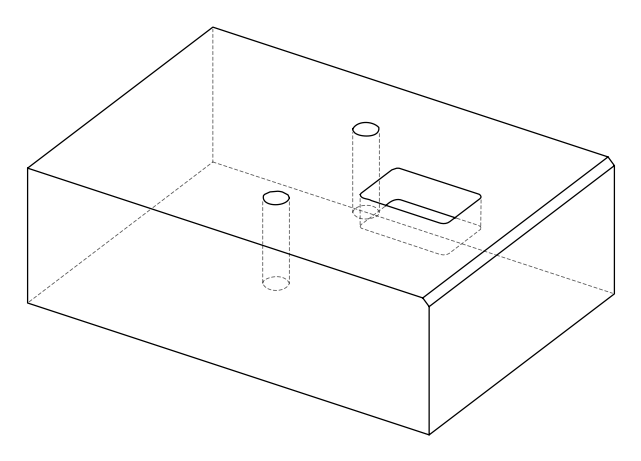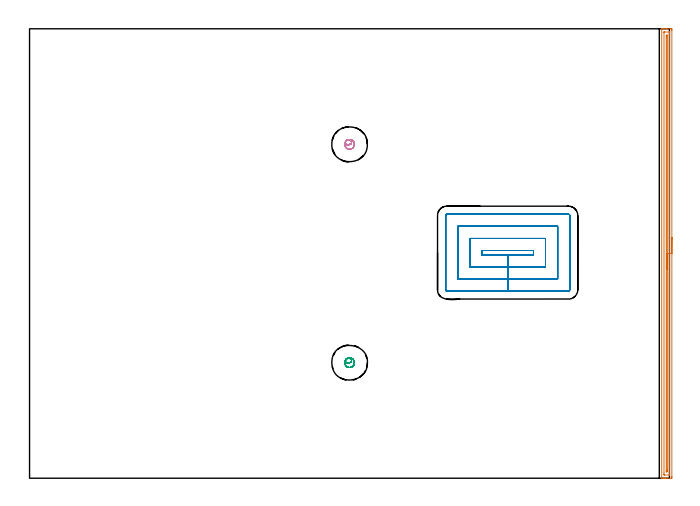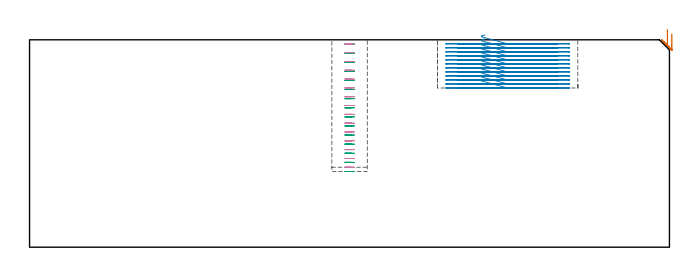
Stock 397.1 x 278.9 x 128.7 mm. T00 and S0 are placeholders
(PLAN: 4 operations, 2 tool changes, 27.3 min)
(1 AREA_MILL | FG_CHAMFER_SURFACE | UGT0205_001 | 6.86 min | 5535 mm3)
(2 MILL_RECTANGULAR_POCKET | POCKET_RECTANGULAR_STRAIGHT | NXT0201_013 | Follow Part, ap 2.5, ae 75% | 16.87 min | 149022 mm3)
(3 MILL_BLIND_HOLE_FROM_SOLID_MATERIAL | STEP1POCKET | NXT0201_012 | Spiral | 1.81 min | 31063 mm3)
(4 MILL_BLIND_HOLE_FROM_SOLID_MATERIAL_1 | STEP1POCKET_1 | NXT0201_012 | Spiral | 1.81 min | 30045 mm3)
(TOOL UGT0205_001 | Chamfer Mill 20 x 3 x 45 deg. | D20 FL50 Z2)
(TOOL NXT0201_013 | ENDMILL 10mm | D10 FL30 Z4)
(TOOL NXT0201_012 | ENDMILL 16mm [2P460-1600-NA 1630] | D16 FL38 Z6)
(OP 1 AREA_MILL)
G17 G21 G94 G90
T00 M6
G54
G17 G0 G90 X398.6 Y149.45 S1061 M3
G43 Z138.7 H0
Z132.4
G94 G1 Y149.412 Z131.528 F250.
Y149.298 Z130.664
Y149.109 Z129.812
Y148.847 Z128.98
Y148.513 Z128.174
Y148.11 Z127.4
Y147.642 Z126.664
Y147.11 Z125.972
Y146.521 Z125.329
Y145.878 Z124.74
Y145.186 Z124.208
Y144.45 Z123.74
Y143.676 Z123.337
Y142.87 Z123.003
Y142.038 Z122.741
Y141.186 Z122.552
Y140.322 Z122.438
Y139.45 Z122.4
Y1.003
X398.599 Y0.611 Z122.401
X398.594 Y0.116 Z122.403
X398.591 Y0.009 Z122.405
X398.104 Y0. Z122.892
X395.45 Z125.544
X394.892 Z126.105
X394.565 Z126.431
X394.007 Z126.989
X393.681 Z127.314
X393.028 Z127.971
X392.666 Z128.333
X392.32 Z128.671
X392.303 Y0.008 Z128.688
X392.3 Y0.165 Z128.7
Y278.735
X392.303 Y278.868 Z128.689
X392.317 Y278.876 Z128.675
X392.358 Y278.89 Z128.635
X392.666 Y278.9 Z128.333
X393.028 Z127.971
X393.681 Z127.314
X394.892 Z126.105
X395.45 Z125.544
X397.825 Z123.172
X398.104 Y278.897 Z122.892
X398.591 Y278.891 Z122.405
X398.594 Y278.784 Z122.403
X398.599 Y278.289 Z122.401
X398.6 Y277.788 Z122.4
Y139.45
X397.186 Z123.814
X397.185 Y2.182 Z123.815
X397.183 Y2.075 Z123.817
X397.179 Y2.025 Z123.821
X397.17 Y2.01 Z123.83
X397.121 Y2.006 Z123.879
X396.727 Y2. Z124.273
X394.073 Y2.001 Z126.927
X393.837 Y2.005 Z127.163
X393.733 Y2.01 Z127.267
X393.715 Y2.362 Z127.285
Y2.397
X393.714 Y3.256 Z127.286
X393.715 Y276.718 Z127.285
X393.717 Y276.825 Z127.283
X393.721 Y276.875 Z127.279
X393.73 Y276.89 Z127.27
X393.779 Y276.893 Z127.221
X394.173 Y276.899 Z126.827
X396.827 Z124.173
X397.063 Y276.895 Z123.937
X397.167 Y276.89 Z123.833
X397.185 Y276.538 Z123.815
Y276.503
X397.186 Y275.644 Z123.814
Y139.45
X395.772 Z125.228
X395.771 Y5.075 Z125.229
X395.77 Y4.752 Z125.23
X395.766 Y4.182 Z125.234
X395.765 Y4.029 Z125.235
X395.622 Y4.009 Z125.378
X395.45 Y4.004 Z125.55
X395.269 Y4.003 Z125.731
X395.149 Y4.007 Z125.851
X395.134 Y4.01 Z125.866
X395.132 Y4.014 Z125.868
X395.13 Y4.035 Z125.87
X395.128 Y4.507 Z125.872
X395.129 Y273.825 Z125.871
Y274.148
X395.134 Y274.717 Z125.866
X395.135 Y274.871 Z125.865
X395.278 Y274.891 Z125.722
X395.45 Y274.896 Z125.55
X395.631 Y274.897 Z125.369
X395.751 Y274.893 Z125.249
X395.766 Y274.89 Z125.234
X395.768 Y274.886 Z125.232
X395.77 Y274.865 Z125.23
X395.771 Y274.826 Z125.229
X395.772 Y274.717 Z125.228
Y139.45
Y138.578 Z125.267
Y137.714 Z125.38
Y136.862 Z125.569
Y136.03 Z125.832
Y135.224 Z126.165
Y134.45 Z126.568
Y133.714 Z127.037
Y133.022 Z127.568
Y132.379 Z128.157
Y131.79 Z128.801
Y131.258 Z129.493
Y130.79 Z130.228
Y130.387 Z131.002
Y130.053 Z131.808
Y129.791 Z132.64
Y129.602 Z133.492
Y129.488 Z134.357
Y129.45 Z135.228
G0 Z138.7
M5
M2
(OP 2 MILL_RECTANGULAR_POCKET)
G17 G21 G94 G90
T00 M6
G54
G17 G0 G90 X282.595 Y141.3 S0 M3
G43 Z138.7 H0
Z131.7
G94 G1 X280.7 Z131.192 F250.
Y138.7 Z130.495
X296.7 Z126.208
X312.7 F500.
Y141.3
X280.7
Y138.7
X296.7
Y131.2
X320.2
Y148.8
X273.2
Y131.2
X296.7
Y123.7
X327.7
Y156.3
X265.7
Y123.7
X296.7
Y116.2
X334.5
G3 X335.2 Y116.9 R0.7
G1 Y163.1
G3 X334.5 Y163.8 R0.7
G1 X258.9
G3 X258.2 Y163.1 R0.7
G1 Y116.9
G3 X258.9 Y116.2 R0.7
G1 X296.7
X297.7
G0 X282.595 Y141.3 Z129.208
G1 X280.7 Z128.7 F250.
Y138.7 Z128.004
X296.7 Z123.717
X312.7 F500.
Y141.3
X280.7
Y138.7
X296.7
Y131.2
X320.2
Y148.8
X273.2
Y131.2
X296.7
Y123.7
X327.7
Y156.3
X265.7
Y123.7
X296.7
Y116.2
X334.5
G3 X335.2 Y116.9 R0.7
G1 Y163.1
G3 X334.5 Y163.8 R0.7
G1 X258.9
G3 X258.2 Y163.1 R0.7
G1 Y116.9
G3 X258.9 Y116.2 R0.7
G1 X296.7
X297.7
G0 X282.595 Y141.3 Z126.717
G1 X280.7 Z126.209 F250.
Y138.7 Z125.512
X296.7 Z121.225
X312.7 F500.
Y141.3
X280.7
Y138.7
X296.7
Y131.2
X320.2
Y148.8
X273.2
Y131.2
X296.7
Y123.7
X327.7
Y156.3
X265.7
Y123.7
X296.7
Y116.2
X334.5
G3 X335.2 Y116.9 R0.7
G1 Y163.1
G3 X334.5 Y163.8 R0.7
G1 X258.9
G3 X258.2 Y163.1 R0.7
G1 Y116.9
G3 X258.9 Y116.2 R0.7
G1 X296.7
X297.7
G0 X282.595 Y141.3 Z124.225
G1 X280.7 Z123.717 F250.
Y138.7 Z123.02
X296.7 Z118.733
X312.7 F500.
Y141.3
X280.7
Y138.7
X296.7
Y131.2
X320.2
Y148.8
X273.2
Y131.2
X296.7
Y123.7
X327.7
Y156.3
X265.7
Y123.7
X296.7
Y116.2
X334.5
G3 X335.2 Y116.9 R0.7
G1 Y163.1
G3 X334.5 Y163.8 R0.7
G1 X258.9
G3 X258.2 Y163.1 R0.7
G1 Y116.9
G3 X258.9 Y116.2 R0.7
G1 X296.7
X297.7
G0 X282.595 Y141.3 Z121.733
G1 X280.7 Z121.225 F250.
Y138.7 Z120.529
X296.7 Z116.242
X312.7 F500.
Y141.3
X280.7
Y138.7
X296.7
Y131.2
X320.2
Y148.8
X273.2
Y131.2
X296.7
Y123.7
X327.7
Y156.3
X265.7
Y123.7
X296.7
Y116.2
X334.5
G3 X335.2 Y116.9 R0.7
G1 Y163.1
G3 X334.5 Y163.8 R0.7
G1 X258.9
G3 X258.2 Y163.1 R0.7
G1 Y116.9
G3 X258.9 Y116.2 R0.7
G1 X296.7
X297.7
G0 X282.595 Y141.3 Z119.242
G1 X280.7 Z118.734 F250.
Y138.7 Z118.037
X296.7 Z113.75
X312.7 F500.
Y141.3
X280.7
Y138.7
X296.7
Y131.2
X320.2
Y148.8
X273.2
Y131.2
X296.7
Y123.7
X327.7
Y156.3
X265.7
Y123.7
X296.7
Y116.2
X334.5
G3 X335.2 Y116.9 R0.7
G1 Y163.1
G3 X334.5 Y163.8 R0.7
G1 X258.9
G3 X258.2 Y163.1 R0.7
G1 Y116.9
G3 X258.9 Y116.2 R0.7
G1 X296.7
X297.7
G0 X282.595 Y141.3 Z116.75
G1 X280.7 Z116.242 F250.
Y138.7 Z115.545
X296.7 Z111.258
X312.7 F500.
Y141.3
X280.7
Y138.7
X296.7
Y131.2
X320.2
Y148.8
X273.2
Y131.2
X296.7
Y123.7
X327.7
Y156.3
X265.7
Y123.7
X296.7
Y116.2
X334.5
G3 X335.2 Y116.9 R0.7
G1 Y163.1
G3 X334.5 Y163.8 R0.7
G1 X258.9
G3 X258.2 Y163.1 R0.7
G1 Y116.9
G3 X258.9 Y116.2 R0.7
G1 X296.7
X297.7
G0 X282.595 Y141.3 Z114.258
G1 X280.7 Z113.75 F250.
Y138.7 Z113.054
X296.7 Z108.767
X312.7 F500.
Y141.3
X280.7
Y138.7
X296.7
Y131.2
X320.2
Y148.8
X273.2
Y131.2
X296.7
Y123.7
X327.7
Y156.3
X265.7
Y123.7
X296.7
Y116.2
X334.5
G3 X335.2 Y116.9 R0.7
G1 Y163.1
G3 X334.5 Y163.8 R0.7
G1 X258.9
G3 X258.2 Y163.1 R0.7
G1 Y116.9
G3 X258.9 Y116.2 R0.7
G1 X296.7
X297.7
G0 X282.595 Y141.3 Z111.767
G1 X280.7 Z111.259 F250.
Y138.7 Z110.562
X296.7 Z106.275
X312.7 F500.
Y141.3
X280.7
Y138.7
X296.7
Y131.2
X320.2
Y148.8
X273.2
Y131.2
X296.7
Y123.7
X327.7
Y156.3
X265.7
Y123.7
X296.7
Y116.2
X334.5
G3 X335.2 Y116.9 R0.7
G1 Y163.1
G3 X334.5 Y163.8 R0.7
G1 X258.9
G3 X258.2 Y163.1 R0.7
G1 Y116.9
G3 X258.9 Y116.2 R0.7
G1 X296.7
X297.7
G0 X282.595 Y141.3 Z109.275
G1 X280.7 Z108.767 F250.
Y138.7 Z108.071
X296.7 Z103.783
X312.7 F500.
Y141.3
X280.7
Y138.7
X296.7
Y131.2
X320.2
Y148.8
X273.2
Y131.2
X296.7
Y123.7
X327.7
Y156.3
X265.7
Y123.7
X296.7
Y116.2
X334.5
G3 X335.2 Y116.9 R0.7
G1 Y163.1
G3 X334.5 Y163.8 R0.7
G1 X258.9
G3 X258.2 Y163.1 R0.7
G1 Y116.9
G3 X258.9 Y116.2 R0.7
G1 X296.7
X297.7
G0 X282.595 Y141.3 Z106.783
G1 X280.7 Z106.276 F250.
Y138.7 Z105.579
X296.7 Z101.292
X312.7 F500.
Y141.3
X280.7
Y138.7
X296.7
Y131.2
X320.2
Y148.8
X273.2
Y131.2
X296.7
Y123.7
X327.7
Y156.3
X265.7
Y123.7
X296.7
Y116.2
X334.5
G3 X335.2 Y116.9 R0.7
G1 Y163.1
G3 X334.5 Y163.8 R0.7
G1 X258.9
G3 X258.2 Y163.1 R0.7
G1 Y116.9
G3 X258.9 Y116.2 R0.7
G1 X296.7
X297.7
G0 X282.595 Y141.3 Z104.292
G1 X280.7 Z103.784 F250.
Y138.7 Z103.087
X296.7 Z98.8
X312.7 F500.
Y141.3
X280.7
Y138.7
X296.7
Y131.2
X320.2
Y148.8
X273.2
Y131.2
X296.7
Y123.7
X327.7
Y156.3
X265.7
Y123.7
X296.7
Y116.2
X334.5
G3 X335.2 Y116.9 R0.7
G1 Y163.1
G3 X334.5 Y163.8 R0.7
G1 X258.9
G3 X258.2 Y163.1 R0.7
G1 Y116.9
G3 X258.9 Y116.2 R0.7
G1 X296.7
X297.7
G0 Z138.7
M5
M2
(OP 3 MILL_BLIND_HOLE_FROM_SOLID_MATERIAL)
G17 G21 G94 G90
T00 M6
G54
G17 G0 G90 X198.6 Y71.7 S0 M3
G43 Z138.7 H1
Z126.053
G94 G3 X199.479 Y73.821 R1.243 F250.
X196.479 Y73.821 R2.121
X196.479 Y69.579 R3.
X196.479 Y73.821 R-3.
X196.479 Y71.7 R1.5
X198.6 Y71.7 R1.5
G0 Z120.407
G3 X199.479 Y73.821 R1.243
X196.479 Y73.821 R2.121
X196.479 Y69.579 R3.
X196.479 Y73.821 R-3.
X196.479 Y71.7 R1.5
X198.6 Y71.7 R1.5
G0 Z114.76
G3 X199.479 Y73.821 R1.243
X196.479 Y73.821 R2.121
X196.479 Y69.579 R3.
X196.479 Y73.821 R-3.
X196.479 Y71.7 R1.5
X198.6 Y71.7 R1.5
G0 Z109.113
G3 X199.479 Y73.821 R1.243
X196.479 Y73.821 R2.121
X196.479 Y69.579 R3.
X196.479 Y73.821 R-3.
X196.479 Y71.7 R1.5
X198.6 Y71.7 R1.5
G0 Z103.467
G3 X199.479 Y73.821 R1.243
X196.479 Y73.821 R2.121
X196.479 Y69.579 R3.
X196.479 Y73.821 R-3.
X196.479 Y71.7 R1.5
X198.6 Y71.7 R1.5
G0 Z97.82
G3 X199.479 Y73.821 R1.243
X196.479 Y73.821 R2.121
X196.479 Y69.579 R3.
X196.479 Y73.821 R-3.
X196.479 Y71.7 R1.5
X198.6 Y71.7 R1.5
G0 Z92.173
G3 X199.479 Y73.821 R1.243
X196.479 Y73.821 R2.121
X196.479 Y69.579 R3.
X196.479 Y73.821 R-3.
X196.479 Y71.7 R1.5
X198.6 Y71.7 R1.5
G0 Z86.527
G3 X199.479 Y73.821 R1.243
X196.479 Y73.821 R2.121
X196.479 Y69.579 R3.
X196.479 Y73.821 R-3.
X196.479 Y71.7 R1.5
X198.6 Y71.7 R1.5
G0 Z80.88
G3 X199.479 Y73.821 R1.243
X196.479 Y73.821 R2.121
X196.479 Y69.579 R3.
X196.479 Y73.821 R-3.
X196.479 Y71.7 R1.5
X198.6 Y71.7 R1.5
G0 Z75.233
G3 X199.479 Y73.821 R1.243
X196.479 Y73.821 R2.121
X196.479 Y69.579 R3.
X196.479 Y73.821 R-3.
X196.479 Y71.7 R1.5
X198.6 Y71.7 R1.5
G0 Z69.587
G3 X199.479 Y73.821 R1.243
X196.479 Y73.821 R2.121
X196.479 Y69.579 R3.
X196.479 Y73.821 R-3.
X196.479 Y71.7 R1.5
X198.6 Y71.7 R1.5
G0 Z63.94
G3 X199.479 Y73.821 R1.243
X196.479 Y73.821 R2.121
X196.479 Y69.579 R3.
X196.479 Y73.821 R-3.
X196.479 Y71.7 R1.5
X198.6 Y71.7 R1.5
G0 Z58.293
G3 X199.479 Y73.821 R1.243
X196.479 Y73.821 R2.121
X196.479 Y69.579 R3.
X196.479 Y73.821 R-3.
X196.479 Y71.7 R1.5
X198.6 Y71.7 R1.5
G0 Z52.647
G3 X199.479 Y73.821 R1.243
X196.479 Y73.821 R2.121
X196.479 Y69.579 R3.
X196.479 Y73.821 R-3.
X196.479 Y71.7 R1.5
X198.6 Y71.7 R1.5
G0 Z47.
G3 X199.479 Y73.821 R1.243
X196.479 Y73.821 R2.121
X196.479 Y69.579 R3.
X196.479 Y73.821 R-3.
X196.479 Y71.7 R1.5
X198.6 Y71.7 R1.5
G0 Z138.7
M5
M2
(OP 4 MILL_BLIND_HOLE_FROM_SOLID_MATERIAL_1)
G17 G21 G94 G90
T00 M6
G54
G17 G0 G90 X198.6 Y207.2 S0 M3
G43 Z138.7 H1
Z126.227
G94 G3 X199.479 Y209.321 R1.243 F250.
X196.479 Y209.321 R2.121
X196.479 Y205.079 R3.
X196.479 Y209.321 R-3.
X196.479 Y207.2 R1.5
X198.6 Y207.2 R1.5
G0 Z120.753
G3 X199.479 Y209.321 R1.243
X196.479 Y209.321 R2.121
X196.479 Y205.079 R3.
X196.479 Y209.321 R-3.
X196.479 Y207.2 R1.5
X198.6 Y207.2 R1.5
G0 Z115.28
G3 X199.479 Y209.321 R1.243
X196.479 Y209.321 R2.121
X196.479 Y205.079 R3.
X196.479 Y209.321 R-3.
X196.479 Y207.2 R1.5
X198.6 Y207.2 R1.5
G0 Z109.807
G3 X199.479 Y209.321 R1.243
X196.479 Y209.321 R2.121
X196.479 Y205.079 R3.
X196.479 Y209.321 R-3.
X196.479 Y207.2 R1.5
X198.6 Y207.2 R1.5
G0 Z104.333
G3 X199.479 Y209.321 R1.243
X196.479 Y209.321 R2.121
X196.479 Y205.079 R3.
X196.479 Y209.321 R-3.
X196.479 Y207.2 R1.5
X198.6 Y207.2 R1.5
G0 Z98.86
G3 X199.479 Y209.321 R1.243
X196.479 Y209.321 R2.121
X196.479 Y205.079 R3.
X196.479 Y209.321 R-3.
X196.479 Y207.2 R1.5
X198.6 Y207.2 R1.5
G0 Z93.387
G3 X199.479 Y209.321 R1.243
X196.479 Y209.321 R2.121
X196.479 Y205.079 R3.
X196.479 Y209.321 R-3.
X196.479 Y207.2 R1.5
X198.6 Y207.2 R1.5
G0 Z87.913
G3 X199.479 Y209.321 R1.243
X196.479 Y209.321 R2.121
X196.479 Y205.079 R3.
X196.479 Y209.321 R-3.
X196.479 Y207.2 R1.5
X198.6 Y207.2 R1.5
G0 Z82.44
G3 X199.479 Y209.321 R1.243
X196.479 Y209.321 R2.121
X196.479 Y205.079 R3.
X196.479 Y209.321 R-3.
X196.479 Y207.2 R1.5
X198.6 Y207.2 R1.5
G0 Z76.967
G3 X199.479 Y209.321 R1.243
X196.479 Y209.321 R2.121
X196.479 Y205.079 R3.
X196.479 Y209.321 R-3.
X196.479 Y207.2 R1.5
X198.6 Y207.2 R1.5
G0 Z71.493
G3 X199.479 Y209.321 R1.243
X196.479 Y209.321 R2.121
X196.479 Y205.079 R3.
X196.479 Y209.321 R-3.
X196.479 Y207.2 R1.5
X198.6 Y207.2 R1.5
G0 Z66.02
G3 X199.479 Y209.321 R1.243
X196.479 Y209.321 R2.121
X196.479 Y205.079 R3.
X196.479 Y209.321 R-3.
X196.479 Y207.2 R1.5
X198.6 Y207.2 R1.5
G0 Z60.547
G3 X199.479 Y209.321 R1.243
X196.479 Y209.321 R2.121
X196.479 Y205.079 R3.
X196.479 Y209.321 R-3.
X196.479 Y207.2 R1.5
X198.6 Y207.2 R1.5
G0 Z55.073
G3 X199.479 Y209.321 R1.243
X196.479 Y209.321 R2.121
X196.479 Y205.079 R3.
X196.479 Y209.321 R-3.
X196.479 Y207.2 R1.5
X198.6 Y207.2 R1.5
G0 Z49.6
G3 X199.479 Y209.321 R1.243
X196.479 Y209.321 R2.121
X196.479 Y205.079 R3.
X196.479 Y209.321 R-3.
X196.479 Y207.2 R1.5
X198.6 Y207.2 R1.5
G0 Z138.7
M5
M2
